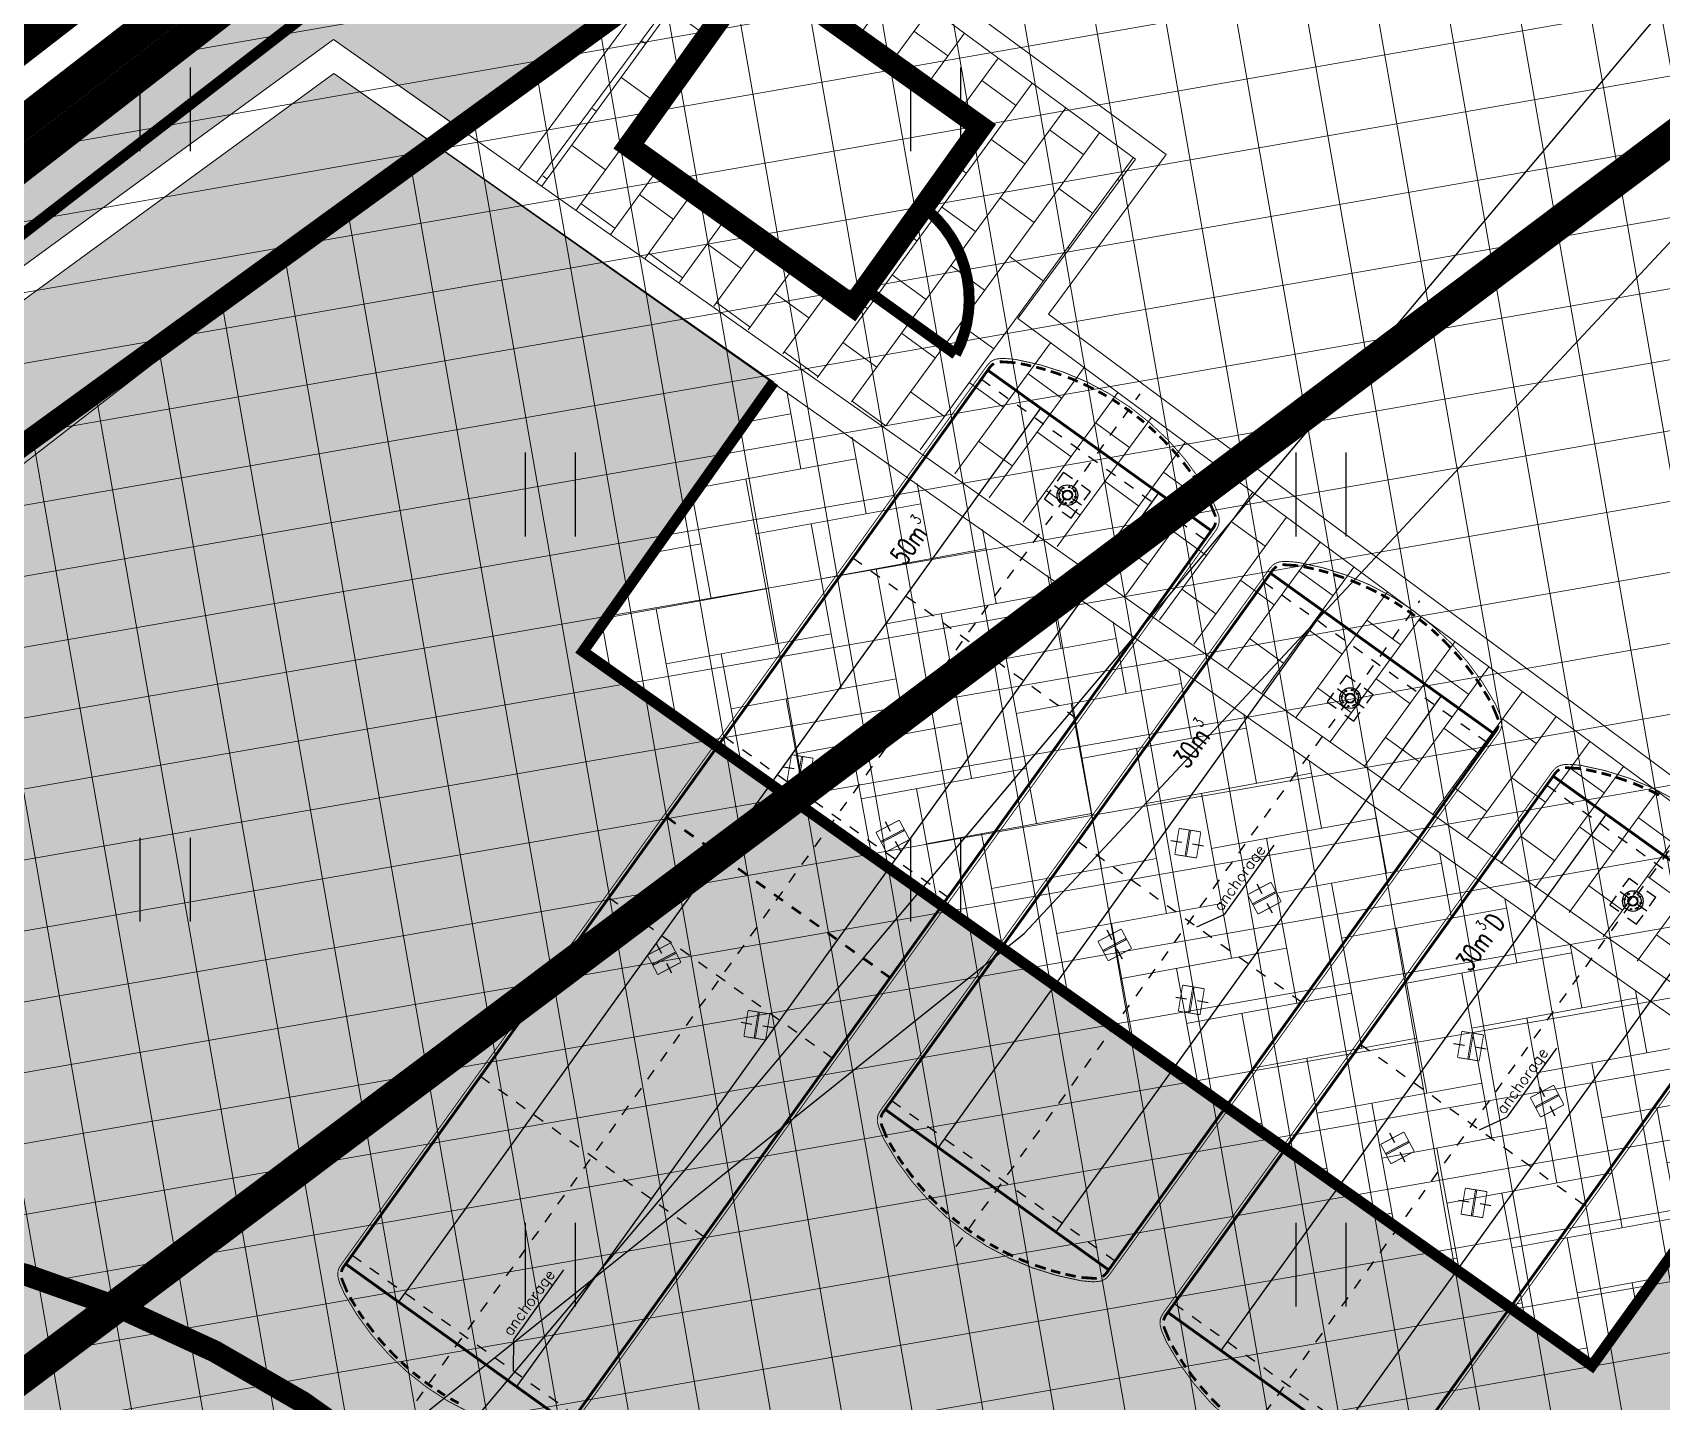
# Model space of a CAD drawing. Header units: metres. Extents: x 751 to 535790, y 161 to 6579518.
# Drawn here: x 535309.8 to 535324.59, y 6578784.26 to 6578796.7 of the extents above; entities that cross this region are included whole.
import ezdxf

# ---------------------------------------------------------------- set-up
doc = ezdxf.new("R2010")
doc.units = ezdxf.units.M
for name, pattern in [('13132-geo$0$KATASTRIPIIR', [0.02, 0.01, 0.01]), ('CENTER', [50.8, 31.75, -6.35, 6.35, -6.35]), ('CENTERX2', [4, 2.5, -0.5, 0.5, -0.5]), ('Neste_variant_1$0$ap$0$CENTER', [2, 1.25, -0.25, 0.25, -0.25]), ('Neste_variant_1$0$ap$0$DASHDOT', [1, 0.5, -0.25, 0, -0.25]), ('Neste_variant_1$0$ap$0$DASHED', [0.75, 0.5, -0.25]), ('Neste_variant_1$0$ap$0$DIVIDEX2', [2.5, 1, -0.5, 0, -0.5, 0, -0.5]), ('Neste_variant_1$0$LIIKLUSM', [0.02, 0.01, 0.01])]:
    doc.linetypes.add(name, pattern=pattern)
doc.layers.get('0').update_dxf_attribs({"lineweight": 9})
for name, color, linetype, lineweight in [('-GEODEESIA', 7, 'Continuous', 9), ('-NESTE', 7, 'Continuous', 9), ('DP_EH-plan_maapealne_hoonestusala_hatch', 169, 'Continuous', 18), ('DP_EH-plan_maapealne_hoonestusala_joon', 7, 'CENTER', 9), ('DP_KR-olemasolev', 36, 'Continuous', 9), ('DP_KR-olemasolev-ABIJOON', 36, 'Continuous', 9), ('DP_KR-planeeritav', 1, 'Continuous', 9), ('DP_KV-raudtee', 44, 'CENTERX2', 9), ('DP_SERV-tehnovõrgud', 6, 'Continuous', 13), ('DP_T-piirdeaed', 5, 'Continuous', 20), ('Neste_variant_1$0$ap$0$Vaks', 7, 'Continuous', 30), ('Neste_variant_1$0$TL_hooldehoone', 7, 'Continuous', 9), ('Neste_variant_1$0$TL_katend_asfalt_ST_t1', 254, 'Continuous', 9), ('Neste_variant_1$0$TL_katend_betoonkivisillutis', 251, 'Continuous', 9), ('Neste_variant_1$0$TL_katend_graniitkivi', 12, 'Continuous', 9), ('Neste_variant_1$0$TL_tee_servajooned', 250, 'Continuous', 9), ('Neste_variant_1$0$TL_äärekivi_kõnnitee_h0', 5, 'Neste_variant_1$0$äärekivi_KP', 13), ('Neste_variant_1$0$TL_äärekivi_sõidutee_h12', 250, 'Neste_variant_1$0$äärekivi_KP', 13)]:
    doc.layers.add(name, color=color, linetype=linetype, lineweight=lineweight)
for name, color, linetype in [('13132-geo$0$HALJASTUS', 7, 'Continuous'), ('13132-geo$0$KPKAABEL', 7, 'Continuous'), ('13132-geo$0$PIIR', 7, 'Continuous'), ('13132-geo$0$SITRASS', 7, 'Continuous'), ('Neste_variant_1$0$k-PAAK', 7, 'Continuous')]:
    doc.layers.add(name, color=color, linetype=linetype)
for name, color, linetype, lineweight, true_color in [('DP_KV-110kV_õhuliin', 7, 'CENTER', 9, 0x852100), ('DP_MA-muru', 7, 'Continuous', 9, 0xe4ff99), ('DP_PL-ala_piir', 7, 'CENTER', 9, 0x4d9984)]:
    doc.layers.add(name, color=color, linetype=linetype, lineweight=lineweight, true_color=true_color)
doc.styles.add('Neste_variant_1$0$ap$0$DIMTEXT2', font='simplex.shx', dxfattribs={"width": 0.7, "height": 175})
doc.styles.add('Neste_variant_1$0$ap$0$style3', font='isocp.shx', dxfattribs={"height": 1})
doc.linetypes.add('13132-geo$0$EP_KBL', pattern='A,8,-2,[138,mkm.shx,S=1,R=0,X=0,Y=0],1,[138,mkm.shx,S=1,R=0,X=0,Y=0],4,[138,mkm.shx,S=1,R=180,X=0,Y=0],1,[138,mkm.shx,S=1,R=180,X=0,Y=0],-2', length=18)
doc.linetypes.add('13132-geo$0$SI_KBL', pattern='A,8,-2,4,[132,mkm.shx,S=0.5,R=0,X=0,Y=0],4,-2', length=20)
doc.linetypes.add('FENCELINE2', pattern='A,0.25,-0.1,[132,ltypeshp.shx,S=0.1,R=0,X=-0.1,Y=0],-0.1,1', length=1.45)
doc.linetypes.add('Neste_variant_1$0$äärekivi_KP', pattern='A,0.8,[130,ltypeshp.shx,S=0.125,R=0,X=0,Y=-0.125],0', length=0.8)

# ---------------------------------------------------------------- blocks, each defined once
blk = doc.blocks.new('13132-geo$0$HEIN')
at = {"color": 0, "linetype": 'Continuous'}
for p, q in [((-0.455, 0.761), (-0.455, -0.761)), ((0.455, 0.761), (0.455, -0.761))]:
    blk.add_line(p, q, dxfattribs=at)
blk = doc.blocks.new('13132-geo')
at = {"layer": '13132-geo$0$KPKAABEL', "linetype": '13132-geo$0$EP_KBL', "ltscale": 0.5, "flags": 128}
blk.add_lwpolyline([(535306.853, 6578775.833), (535346.18, 6578822.52), (535366.75, 6578847.03), (535372.98, 6578854.86), (535391.183, 6578877.925)], dxfattribs=at)
at = {"layer": '13132-geo$0$PIIR', "linetype": '13132-geo$0$KATASTRIPIIR', "lineweight": 0, "ltscale": 0.5, "flags": 128}
blk.add_lwpolyline([(532578.52, 6577255.16), (532598.82, 6577218.16), (533150.96, 6577538.17), (533539.46, 6577764.43), (533548.1, 6577769.46), (533555.02, 6577773.48), (533732.64, 6577876.68), (533814.89, 6577924.47), (533901.36, 6577974.71), (533987.84, 6578024.95), (534071.05, 6578073.3), (534072.04, 6578071.64), (534161.67, 6578123.42), (534245.29, 6578171.73), (534320.1, 6578214.95), (534326.95, 6578219.28), (534536.11, 6578340.71), (534541.46, 6578331.5), (534643.93, 6578390.96), (534799.24, 6578480.5), (534813.04, 6578456.16), (534900.82, 6578505.94), (534945.38, 6578531.21), (534938.38, 6578544.41), (534981.47, 6578570.2), (535035.47, 6578600.49), (535064.34, 6578616.68), (535051.6, 6578638.9), (535116.82, 6578675.75), (535203.59, 6578724.99), (535237.09, 6578745.4), (535262.28, 6578761.78), (535283.29, 6578776.02), (535306.57, 6578793.07), (535332.94, 6578813.49), (535351.11, 6578828.43), (535360.61, 6578814.9), (535433.13, 6578912.93), (535467.57, 6578969.34), (535479, 6578983.11), (535513.98, 6579029.28), (535561.29, 6579092.49), (535630.21, 6579219.02), (535646.75, 6579264.23), (535656.62, 6579295.65), (535665.43, 6579327.15), (535677.58, 6579380.08), (535683, 6579412.43), (535693.2, 6579488.29), (535694.29, 6579496.41), (535651.63, 6579503.54), (535649.85, 6579493.9), (535649.27, 6579490.81), (535648.1, 6579477.82), (535641.8, 6579442.63), (535640.7, 6579431.48), (535638.52, 6579422.03), (535636.76, 6579414.4), (535632.03, 6579397.27), (535617.71, 6579332.52), (535608.21, 6579299.92), (535600.93, 6579275.88), (535598.75, 6579273.66), (535591.43, 6579262.16), (535585.25, 6579238.95), (535579.76, 6579218.36), (535567.03, 6579221.08), (535554.91, 6579180.93), (535561.04, 6579179.24), (535539.9, 6579139.71), (535522.83, 6579112.38), (535517.33, 6579115.59), (535509.41, 6579101.97), (535501.84, 6579088.75), (535486.83, 6579062.81), (535471.08, 6579035.5), (535454.44, 6579010.96), (535446.09, 6579012.38), (535435.31, 6578993.75), (535416.12, 6578985.34), (535404.56, 6578937.92), (535379.09, 6578914.82), (535348.48, 6578883.94), (535342.36, 6578877.8), (535316.31, 6578855.51), (535236.86, 6578794.12), (535233.29, 6578791.43), (535207.5, 6578777.14), (535178.14, 6578760.87), (535156.25, 6578748.73), (535125.02, 6578731.4), (535102.13, 6578716.6), (535075.38, 6578701.36), (535028.34, 6578676.42), (535009.57, 6578709.56), (535008.99, 6578709.23), (534938.5, 6578670.35), (534890.85, 6578643.32), (534875.77, 6578634.78), (534880, 6578627.36), (534684.5, 6578515.96), (534693.24, 6578500.93), (534632.5, 6578466.07), (534631.63, 6578459.56), (534515.83, 6578383.58), (534472.35, 6578358.66), (533785.18, 6577967.75), (533782.43, 6577966.18), (533556.42, 6577820.95), (533536.52, 6577809.47), (533532.19, 6577806.97), (533173.58, 6577599.97), (533168.38, 6577596.97), (532991.84, 6577495.07), (532599.52, 6577267.35)], close=True, dxfattribs=at)
blk.add_lwpolyline([(535203.59, 6578724.99), (535242.98, 6578647.68), (535360.61, 6578814.9), (535351.11, 6578828.43), (535332.94, 6578813.49), (535306.57, 6578793.07), (535283.29, 6578776.02), (535262.28, 6578761.78), (535237.09, 6578745.4), (535203.59, 6578724.99)], dxfattribs=at)
at = {"layer": '13132-geo$0$SITRASS', "linetype": '13132-geo$0$SI_KBL', "ltscale": 0.5, "flags": 128}
blk.add_lwpolyline([(535084.648, 6578669.742), (535103.145, 6578679.822), (535197.162, 6578732.107), (535244.821, 6578760.095), (535298.156, 6578796.482), (535308.443, 6578780.21), (535318.805, 6578788.509), (535327.907, 6578798.259), (535349.292, 6578823.259), (535364.821, 6578843.768), (535376.281, 6578857.63), (535391.897, 6578877.197)], dxfattribs=at)
at = {"layer": '13132-geo$0$HALJASTUS', "ltscale": 0.5, "xscale": 0.5, "yscale": 0.5, "zscale": 0.5}
for p in [(535311, 6578796), (535318, 6578796), (535314.5, 6578792.5), (535321.5, 6578792.5), (535311, 6578789), (535318, 6578789), (535314.5, 6578785.5), (535321.5, 6578785.5)]:
    blk.add_blockref('13132-geo$0$HEIN', p, dxfattribs=at)
blk = doc.blocks.new('Neste_variant_1$0$ap$0$A$C06591F1C')
at = {"color": 5, "linetype": 'Neste_variant_1$0$ap$0$DIVIDEX2', "ltscale": 0.002}
for p, q in [((-9.4, 7.574), (-9.4, 5.074)), ((-7.4, 7.574), (-7.4, 5.074)), ((-5.4, 7.574), (-5.4, 5.074)), ((-3.6, 7.574), (-3.6, 5.074)), ((-1.6, 7.574), (-1.6, 5.074)), ((0.4, 7.574), (0.4, 5.074)), ((-5.4, 4.412), (-5.4, 1.912)), ((-2.5, 4.412), (-2.5, 1.912)), ((0.4, 4.412), (0.4, 1.912)), ((-5.4, 1.25), (-5.4, -1.25)), ((-2.5, 1.25), (-2.5, -1.25)), ((0.4, 1.25), (0.4, -1.25))]:
    blk.add_line(p, q, dxfattribs=at)
at = {"color": 255, "linetype": 'Neste_variant_1$0$ap$0$DASHED', "ltscale": 0.002}
for p, q in [((-4.505, 7.574), (-4.505, 5.074)), ((-4.495, 7.574), (-4.495, 5.074))]:
    blk.add_line(p, q, dxfattribs=at)
at = {"ltscale": 0.002}
for p, q in [((0.5, 6.983), (-9.5, 6.983)), ((0.5, 5.665), (-9.5, 5.665)), ((0.5, 3.821), (-5.5, 3.821)), ((0.5, 2.503), (-5.5, 2.503)), ((0.5, 0.659), (-5.5, 0.659)), ((0.5, -0.659), (-5.5, -0.659))]:
    blk.add_line(p, q, dxfattribs=at)
at = {"color": 255, "linetype": 'Neste_variant_1$0$ap$0$CENTER', "ltscale": 0.002}
for p, q in [((-5.489, 6.981), (-5.628, 6.703)), ((-3.511, 6.981), (-3.372, 6.703)), ((-5.489, 5.667), (-5.628, 5.945)), ((-3.511, 5.667), (-3.372, 5.945))]:
    blk.add_line(p, q, dxfattribs=at)
at = {"linetype": 'Neste_variant_1$0$ap$0$DASHED', "ltscale": 0.002}
for p, q in [((-0.15, 6.474), (-0.15, 6.174)), ((0.15, 6.474), (-0.15, 6.474)), ((0.15, 6.474), (0.15, 6.174)), ((-0.15, 6.174), (0.15, 6.174)), ((-0.15, 3.312), (-0.15, 3.012)), ((0.15, 3.312), (-0.15, 3.312)), ((0.15, 3.312), (0.15, 3.012)), ((-0.15, 3.012), (0.15, 3.012)), ((-0.15, 0.15), (-0.15, -0.15)), ((0.15, 0.15), (-0.15, 0.15)), ((0.15, 0.15), (0.15, -0.15)), ((-0.15, -0.15), (0.15, -0.15))]:
    blk.add_line(p, q, dxfattribs=at)
at = {"linetype": 'Neste_variant_1$0$ap$0$DASHDOT', "ltscale": 0.002}
for p, q in [((0, 6.167), (0, 6.481)), ((-10.134, 6.324), (1.134, 6.324)), ((0, 3.005), (0, 3.319)), ((-6.134, 3.162), (1.088, 3.162)), ((0, -0.157), (0, 0.157)), ((-6.134, 0), (1.088, 0))]:
    blk.add_line(p, q, dxfattribs=at)
at = {"linetype": 'Continuous', "ltscale": 0.002}
for p, q in [((-9.97, 6.324), (-9.97, 6.324)), ((-9.97, 6.324), (-9.97, 6.324)), ((-5.97, 3.162), (-5.97, 3.162)), ((-5.97, 3.162), (-5.97, 3.162))]:
    blk.add_line(p, q, dxfattribs=at)
at = {"color": 5, "linetype": 'Continuous', "ltscale": 0.002}
for p, q in [((-9.4, 5.767), (-9.163, 5.935)), ((-2.5, 3.08), (-2.263, 2.944)), ((-2.5, -0.082), (-2.263, -0.218))]:
    blk.add_line(p, q, dxfattribs=at)
at = {"color": 5, "ltscale": 0.002}
for p, q in [((-8.39, 5.935), (-9.163, 5.935)), ((-1.49, 2.944), (-2.263, 2.944)), ((-1.49, -0.218), (-2.263, -0.218))]:
    blk.add_line(p, q, dxfattribs=at)
at = {"linetype": 'Neste_variant_1$0$ap$0$CENTER', "ltscale": 0.002}
for p, q in [((-3, 3.73), (-3.139, 3.451)), ((-2, 3.73), (-1.862, 3.451)), ((-3, 2.594), (-3.139, 2.872)), ((-2, 2.594), (-1.862, 2.872)), ((-3, 0.568), (-3.139, 0.289)), ((-2, 0.568), (-1.862, 0.289)), ((-3, -0.568), (-3.139, -0.289)), ((-2, -0.568), (-1.862, -0.289))]:
    blk.add_line(p, q, dxfattribs=at)
at = {"linetype": 'Continuous', "ltscale": 0.002}
for points, const_width in [([(-9.726, 7.428), (-9.675, 7.514), (-9.655, 7.541), (-9.639, 7.558), (-9.627, 7.571), (-9.595, 7.592), (-9.572, 7.599), (-9.546, 7.603), (-9.515, 7.604)], 0.008), ([(0.726, 7.428), (0.675, 7.514), (0.655, 7.541), (0.639, 7.558), (0.627, 7.571), (0.595, 7.592), (0.572, 7.599), (0.533, 7.604), (0.5, 7.604)], 0.008), ([(0.7, 7.413), (0.702, 7.409)], 0.025), ([(0.7, 7.413), (0.702, 7.409)], 0.025), ([(-5.726, 4.266), (-5.675, 4.352), (-5.655, 4.379), (-5.639, 4.397), (-5.627, 4.409), (-5.595, 4.43), (-5.572, 4.437), (-5.546, 4.441), (-5.515, 4.442)], 0.008), ([(0.726, 4.266), (0.675, 4.352), (0.655, 4.379), (0.639, 4.397), (0.627, 4.409), (0.595, 4.43), (0.572, 4.437), (0.533, 4.443), (0.5, 4.443)], 0.008), ([(0.7, 4.251), (0.702, 4.247)], 0.025), ([(0.7, 4.251), (0.702, 4.247)], 0.025), ([(-5.726, 2.057), (-5.675, 1.971), (-5.655, 1.944), (-5.639, 1.927), (-5.627, 1.914), (-5.595, 1.893), (-5.572, 1.886), (-5.546, 1.882), (-5.515, 1.881)], 0.008), ([(-5.726, 1.104), (-5.675, 1.19), (-5.655, 1.217), (-5.639, 1.235), (-5.627, 1.247), (-5.595, 1.268), (-5.572, 1.275), (-5.546, 1.279), (-5.515, 1.281)], 0.008), ([(0.726, 1.104), (0.675, 1.19), (0.655, 1.217), (0.639, 1.235), (0.627, 1.247), (0.595, 1.268), (0.572, 1.275), (0.533, 1.281), (0.5, 1.281)], 0.008), ([(0.7, 1.089), (0.702, 1.085)], 0.025), ([(0.7, 1.089), (0.702, 1.085)], 0.025)]:
    blk.add_lwpolyline(points, dxfattribs=dict(at, const_width=const_width))
for points, const_width in [([(-9.5, 7.574), (-9.531, 7.574, 0.105759), (-9.582, 7.563, 0.105759)], 0.025), ([(0.5, 7.574), (0.531, 7.574, -0.105759), (0.582, 7.563, -0.105759)], 0.025), ([(-9.726, 5.219, -0.230616), (-9.726, 7.428, -0.112618)], 0.008), ([(-9.625, 7.53, 0.039814), (-9.637, 7.514), (-9.7, 7.413)], 0.025), ([(0.625, 7.53, -0.039814), (0.637, 7.514), (0.7, 7.413)], 0.025), ([(0.726, 7.428, -0.230651), (0.726, 5.219, -0.112618)], 0.008), ([(-9.761, 7.277, -0.009605), (-9.723, 7.365)], 0.025), ([(0.761, 7.277, 0.009605), (0.723, 7.365)], 0.025), ([(-9.855, 7.006, -0.010297), (-9.825, 7.104)], 0.025), ([(-9.81, 7.15, -0.008911), (-9.779, 7.233)], 0.025), ([(0.81, 7.15, 0.008911), (0.779, 7.233)], 0.025), ([(0.855, 7.006, 0.010297), (0.825, 7.104)], 0.025), ([(-9.894, 6.85, -0.009759), (-9.872, 6.945)], 0.025), ([(0.894, 6.85, 0.009759), (0.872, 6.945)], 0.025), ([(-9.923, 6.692, -0.010386), (-9.905, 6.795)], 0.025), ([(0.923, 6.692, 0.010386), (0.905, 6.795)], 0.025), ([(-9.948, 6.421, -0.008316), (-9.944, 6.504, -0.008316)], 0.025), ([(-9.939, 6.561, -0.008477), (-9.929, 6.645)], 0.025), ([(0.939, 6.561, 0.008477), (0.929, 6.645)], 0.025), ([(0.948, 6.421, 0.008316), (0.944, 6.504, 0.008316)], 0.025), ([(-9.95, 6.324), (-9.95, 6.324, -0.004184), (-9.95, 6.366, -0.004184)], 0.025), ([(0.95, 6.324), (0.95, 6.324, 0.004184), (0.95, 6.366, 0.004184)], 0.025), ([(-9.95, 6.324), (-9.95, 6.324, 0.004184), (-9.95, 6.282, 0.004184)], 0.025), ([(-9.948, 6.227, 0.008316), (-9.944, 6.144, 0.008316)], 0.025), ([(0.948, 6.227, -0.008316), (0.944, 6.144, -0.008316)], 0.025), ([(0.95, 6.324), (0.95, 6.324, -0.004184), (0.95, 6.282, -0.004184)], 0.025), ([(-9.939, 6.087, 0.008477), (-9.929, 6.003)], 0.025), ([(0.939, 6.087, -0.008477), (0.929, 6.003)], 0.025), ([(0.923, 5.956, -0.010386), (0.905, 5.853)], 0.025), ([(0.894, 5.798, -0.009759), (0.872, 5.703)], 0.025), ([(0.855, 5.642, -0.010297), (0.825, 5.544)], 0.025), ([(0.81, 5.498, -0.008911), (0.779, 5.415)], 0.025), ([(0.761, 5.371, -0.009605), (0.723, 5.283)], 0.025), ([(0.5, 5.042), (0.531, 5.042, 0.257585), (0.663, 5.117), (0.726, 5.219)], 0.008), ([(0.625, 5.117, 0.039814), (0.637, 5.133), (0.7, 5.235)], 0.025), ([(0.5, 5.074), (0.531, 5.074, 0.105759), (0.582, 5.085, 0.105759)], 0.025), ([(-5.625, 4.368, 0.039814), (-5.637, 4.352), (-5.7, 4.251)], 0.025), ([(-5.5, 4.412), (-5.531, 4.412, 0.105759), (-5.582, 4.401, 0.105759)], 0.025), ([(0.5, 4.412), (0.531, 4.412, -0.105759), (0.582, 4.401, -0.105759)], 0.025), ([(0.625, 4.368, -0.039814), (0.637, 4.352), (0.7, 4.251)], 0.025), ([(-5.981, 3.162, -0.114204), (-5.726, 4.266, -0.112618)], 0.008), ([(-5.761, 4.115, -0.009605), (-5.723, 4.203)], 0.025), ([(0.761, 4.115, 0.009605), (0.723, 4.203)], 0.025), ([(0.981, 3.162, 0.114204), (0.726, 4.266, 0.112618)], 0.008), ([(-5.81, 3.988, -0.008911), (-5.779, 4.071)], 0.025), ([(0.81, 3.988, 0.008911), (0.779, 4.071)], 0.025), ([(-5.855, 3.844, -0.010297), (-5.825, 3.942)], 0.025), ([(0.855, 3.844, 0.010297), (0.825, 3.942)], 0.025), ([(-5.894, 3.688, -0.009759), (-5.872, 3.783)], 0.025), ([(0.894, 3.688, 0.009759), (0.872, 3.783)], 0.025), ([(-5.923, 3.53, -0.010386), (-5.905, 3.633)], 0.025), ([(0.923, 3.53, 0.010386), (0.905, 3.633)], 0.025), ([(-5.939, 3.399, -0.008477), (-5.929, 3.483)], 0.025), ([(0.939, 3.399, 0.008477), (0.929, 3.483)], 0.025), ([(-5.948, 3.259, -0.008316), (-5.944, 3.342, -0.008316)], 0.025), ([(0.948, 3.259, 0.008316), (0.944, 3.342, 0.008316)], 0.025), ([(-5.981, 3.162, 0.114204), (-5.726, 2.057, 0.112618)], 0.008), ([(-5.95, 3.162), (-5.95, 3.162, -0.004184), (-5.95, 3.204, -0.004184)], 0.025), ([(-5.95, 3.162), (-5.95, 3.162, 0.004184), (-5.95, 3.12, 0.004184)], 0.025), ([(0.981, 3.162, -0.114248), (0.726, 2.057, -0.112618)], 0.008), ([(0.95, 3.162), (0.95, 3.162, 0.004184), (0.95, 3.204, 0.004184)], 0.025), ([(0.95, 3.162), (0.95, 3.162, -0.004184), (0.95, 3.12, -0.004184)], 0.025), ([(-5.948, 3.065, 0.008316), (-5.944, 2.982, 0.008316)], 0.025), ([(0.948, 3.065, -0.008316), (0.944, 2.982, -0.008316)], 0.025), ([(-5.939, 2.925, 0.008477), (-5.929, 2.841)], 0.025), ([(0.939, 2.925, -0.008477), (0.929, 2.841)], 0.025), ([(-5.923, 2.794, 0.010386), (-5.905, 2.691)], 0.025), ([(0.923, 2.794, -0.010386), (0.905, 2.691)], 0.025), ([(-5.894, 2.636, 0.009759), (-5.872, 2.541)], 0.025), ([(0.894, 2.636, -0.009759), (0.872, 2.541)], 0.025), ([(-5.855, 2.48, 0.010297), (-5.825, 2.382)], 0.025), ([(0.855, 2.48, -0.010297), (0.825, 2.382)], 0.025), ([(-5.81, 2.336, 0.008911), (-5.779, 2.253)], 0.025), ([(-5.761, 2.209, 0.009605), (-5.723, 2.121)], 0.025), ([(0.761, 2.209, -0.009605), (0.723, 2.121)], 0.025), ([(0.81, 2.336, -0.008911), (0.779, 2.253)], 0.025), ([(-5.625, 1.955, -0.039814), (-5.637, 1.971), (-5.7, 2.073)], 0.025), ([(0.625, 1.955, 0.039814), (0.637, 1.971), (0.7, 2.073)], 0.025), ([(-5.5, 1.912), (-5.531, 1.912, -0.105759), (-5.582, 1.923, -0.105759)], 0.025), ([(0.5, 1.912), (0.531, 1.912, 0.105759), (0.582, 1.923, 0.105759)], 0.025), ([(0.5, 1.881), (0.531, 1.881, 0.257585), (0.663, 1.955), (0.726, 2.057)], 0.008), ([(-5.625, 1.207, 0.039814), (-5.637, 1.19), (-5.7, 1.089)], 0.025), ([(-5.5, 1.25), (-5.531, 1.25, 0.105759), (-5.582, 1.239, 0.105759)], 0.025), ([(0.5, 1.25), (0.531, 1.25, -0.105759), (0.582, 1.239, -0.105759)], 0.025), ([(0.625, 1.207, -0.039814), (0.637, 1.19), (0.7, 1.089)], 0.025), ([(-5.981, 0, -0.114204), (-5.726, 1.104, -0.112618)], 0.008), ([(-5.761, 0.953, -0.009605), (-5.723, 1.041)], 0.025), ([(0.761, 0.953, 0.009605), (0.723, 1.041)], 0.025), ([(0.981, 0, 0.114204), (0.726, 1.104, 0.112618)], 0.008), ([(-5.81, 0.826, -0.008911), (-5.779, 0.909)], 0.025), ([(0.81, 0.826, 0.008911), (0.779, 0.909)], 0.025), ([(-5.855, 0.682, -0.010297), (-5.825, 0.78)], 0.025), ([(0.855, 0.682, 0.010297), (0.825, 0.78)], 0.025), ([(-5.894, 0.526, -0.009759), (-5.872, 0.621)], 0.025), ([(0.894, 0.526, 0.009759), (0.872, 0.621)], 0.025), ([(-5.923, 0.368, -0.010386), (-5.905, 0.471)], 0.025), ([(0.923, 0.368, 0.010386), (0.905, 0.471)], 0.025)]:
    blk.add_lwpolyline(points, format="xyb", dxfattribs=dict(at, const_width=const_width))
at = {"ltscale": 0.002, "const_width": 0.008}
for points in [[(-9.515, 7.604), (0.5, 7.604)], [(0.5, 5.042), (-9.515, 5.043)], [(-5.515, 4.442), (0.533, 4.442)], [(0.534, 1.881), (-5.515, 1.881)], [(-5.515, 1.281), (0.533, 1.281)], [(0.534, -1.281), (-5.515, -1.281)]]:
    blk.add_lwpolyline(points, dxfattribs=at)
at = {"linetype": 'Neste_variant_1$0$ap$0$DASHED', "ltscale": 0.002, "const_width": 0.025}
for points in [[(-9.5, 7.574), (0.5, 7.574)], [(-9.5, 7.574), (-9.5, 5.074)], [(0.5, 5.073), (0.5, 7.573)], [(-9.5, 5.074), (0.5, 5.074)], [(-5.5, 4.412), (0.5, 4.412)], [(-5.5, 4.412), (-5.5, 1.912)], [(0.5, 1.912), (0.5, 4.412)], [(-5.5, 1.912), (0.5, 1.912)], [(-5.5, 1.25), (0.5, 1.25)], [(-5.5, 1.25), (-5.5, -1.25)], [(0.5, -1.25), (0.5, 1.25)], [(-5.5, -1.25), (0.5, -1.25)]]:
    blk.add_lwpolyline(points, dxfattribs=at)
at = {"color": 255, "linetype": 'Continuous', "ltscale": 0.002, "const_width": 0.008}
for points in [[(-5.617, 6.982), (-5.411, 6.88, -0.414214), (-5.409, 6.873), (-5.494, 6.703), (-5.494, 6.703, -0.414214), (-5.5, 6.701), (-5.5, 6.701), (-5.706, 6.803, -0.414214), (-5.708, 6.81), (-5.624, 6.98), (-5.624, 6.98, -0.414214), (-5.617, 6.982)], [(-3.383, 6.982), (-3.589, 6.88, 0.414214), (-3.591, 6.873), (-3.506, 6.703), (-3.506, 6.703, 0.414214), (-3.5, 6.701), (-3.5, 6.701), (-3.294, 6.803, 0.414214), (-3.292, 6.81), (-3.376, 6.98), (-3.376, 6.98, 0.414214), (-3.383, 6.982)], [(-5.617, 5.665), (-5.411, 5.768, 0.414214), (-5.409, 5.775), (-5.494, 5.945), (-5.494, 5.945, 0.414214), (-5.5, 5.947), (-5.5, 5.947), (-5.706, 5.844, 0.414214), (-5.708, 5.838), (-5.624, 5.668), (-5.624, 5.668, 0.414214), (-5.617, 5.665)], [(-3.383, 5.665), (-3.589, 5.768, -0.414214), (-3.591, 5.775), (-3.506, 5.945), (-3.506, 5.945, -0.414214), (-3.5, 5.947), (-3.5, 5.947), (-3.294, 5.844, -0.414214), (-3.292, 5.838), (-3.376, 5.668), (-3.376, 5.668, -0.414214), (-3.383, 5.665)]]:
    blk.add_lwpolyline(points, format="xyb", close=True, dxfattribs=at)
for points in [[(-5.556, 6.847), (-5.458, 6.798), (-5.46, 6.793), (-5.463, 6.787), (-5.561, 6.836), (-5.66, 6.885), (-5.657, 6.891), (-5.654, 6.896)], [(-3.444, 6.847), (-3.542, 6.798), (-3.54, 6.793), (-3.537, 6.787), (-3.439, 6.836), (-3.34, 6.885), (-3.343, 6.891), (-3.346, 6.896)], [(-5.556, 5.801), (-5.458, 5.85), (-5.46, 5.855), (-5.463, 5.861), (-5.561, 5.812), (-5.66, 5.762), (-5.657, 5.757), (-5.654, 5.752)], [(-3.444, 5.801), (-3.542, 5.85), (-3.54, 5.855), (-3.537, 5.861), (-3.439, 5.812), (-3.34, 5.762), (-3.343, 5.757), (-3.346, 5.752)]]:
    blk.add_lwpolyline(points, close=True, dxfattribs=at)
at = {"linetype": 'Continuous', "ltscale": 0.002, "const_width": 0.008}
for points in [[(-3.128, 3.731), (-2.922, 3.629, -0.414214), (-2.92, 3.622), (-3.004, 3.452), (-3.004, 3.452, -0.414214), (-3.011, 3.45), (-3.011, 3.45), (-3.217, 3.552, -0.414214), (-3.219, 3.559), (-3.134, 3.729), (-3.134, 3.729, -0.414214), (-3.128, 3.731)], [(-1.873, 3.731), (-2.079, 3.629, 0.414214), (-2.081, 3.622), (-1.996, 3.452), (-1.996, 3.452, 0.414214), (-1.989, 3.45), (-1.989, 3.45), (-1.783, 3.552, 0.414214), (-1.781, 3.559), (-1.866, 3.729), (-1.866, 3.729, 0.414214), (-1.873, 3.731)], [(-3.128, 2.593), (-2.922, 2.695, 0.414214), (-2.92, 2.702), (-3.004, 2.872), (-3.004, 2.872, 0.414214), (-3.011, 2.874), (-3.011, 2.874), (-3.217, 2.772, 0.414214), (-3.219, 2.765), (-3.134, 2.595), (-3.134, 2.595, 0.414214), (-3.128, 2.593)], [(-1.873, 2.593), (-2.079, 2.695, -0.414214), (-2.081, 2.702), (-1.996, 2.872), (-1.996, 2.872, -0.414214), (-1.989, 2.874), (-1.989, 2.874), (-1.783, 2.772, -0.414214), (-1.781, 2.765), (-1.866, 2.595), (-1.866, 2.595, -0.414214), (-1.873, 2.593)], [(-3.128, 0.569), (-2.922, 0.467, -0.414214), (-2.92, 0.46), (-3.004, 0.29), (-3.004, 0.29, -0.414214), (-3.011, 0.288), (-3.011, 0.288), (-3.217, 0.39, -0.414214), (-3.219, 0.397), (-3.134, 0.567), (-3.134, 0.567, -0.414214), (-3.128, 0.569)], [(-1.873, 0.569), (-2.079, 0.467, 0.414214), (-2.081, 0.46), (-1.996, 0.29), (-1.996, 0.29, 0.414214), (-1.989, 0.288), (-1.989, 0.288), (-1.783, 0.39, 0.414214), (-1.781, 0.397), (-1.866, 0.567), (-1.866, 0.567, 0.414214), (-1.873, 0.569)], [(-3.128, -0.569), (-2.922, -0.467, 0.414214), (-2.92, -0.46), (-3.004, -0.29), (-3.004, -0.29, 0.414214), (-3.011, -0.288), (-3.011, -0.288), (-3.217, -0.39, 0.414214), (-3.219, -0.397), (-3.134, -0.567), (-3.134, -0.567, 0.414214), (-3.128, -0.569)], [(-1.873, -0.569), (-2.079, -0.467, -0.414214), (-2.081, -0.46), (-1.996, -0.29), (-1.996, -0.29, -0.414214), (-1.989, -0.288), (-1.989, -0.288), (-1.783, -0.39, -0.414214), (-1.781, -0.397), (-1.866, -0.567), (-1.866, -0.567, -0.414214), (-1.873, -0.569)]]:
    blk.add_lwpolyline(points, format="xyb", close=True, dxfattribs=at)
for points in [[(-3.067, 3.596), (-2.968, 3.547), (-2.971, 3.541), (-2.974, 3.536), (-3.072, 3.585), (-3.171, 3.634), (-3.168, 3.64), (-3.165, 3.645)], [(-1.934, 3.596), (-2.032, 3.547), (-2.029, 3.541), (-2.027, 3.536), (-1.928, 3.585), (-1.83, 3.634), (-1.833, 3.64), (-1.835, 3.645)], [(-3.067, 2.728), (-2.968, 2.777), (-2.971, 2.782), (-2.974, 2.788), (-3.072, 2.739), (-3.171, 2.69), (-3.168, 2.684), (-3.165, 2.679)], [(-1.934, 2.728), (-2.032, 2.777), (-2.029, 2.782), (-2.027, 2.788), (-1.928, 2.739), (-1.83, 2.69), (-1.833, 2.684), (-1.835, 2.679)], [(-3.067, 0.434), (-2.968, 0.385), (-2.971, 0.379), (-2.974, 0.374), (-3.072, 0.423), (-3.171, 0.472), (-3.168, 0.478), (-3.165, 0.483)], [(-1.934, 0.434), (-2.032, 0.385), (-2.029, 0.379), (-2.027, 0.374), (-1.928, 0.423), (-1.83, 0.472), (-1.833, 0.478), (-1.835, 0.483)], [(-3.067, -0.434), (-2.968, -0.385), (-2.971, -0.379), (-2.974, -0.374), (-3.072, -0.423), (-3.171, -0.472), (-3.168, -0.478), (-3.165, -0.483)], [(-1.934, -0.434), (-2.032, -0.385), (-2.029, -0.379), (-2.027, -0.374), (-1.928, -0.423), (-1.83, -0.472), (-1.833, -0.478), (-1.835, -0.483)]]:
    blk.add_lwpolyline(points, close=True, dxfattribs=at)
at = {"linetype": 'Neste_variant_1$0$ap$0$CENTER', "ltscale": 0.002}
for centre in [(0, 6.324), (0, 3.162), (0, 0)]:
    blk.add_circle(centre, 0.075, dxfattribs=at)
at = {"layer": 'Neste_variant_1$0$ap$0$Vaks', "ltscale": 0.002}
for centre, radius in [((0, 6.324), 0.094), ((0, 6.324), 0.0453), ((0, 6.324), 0.04), ((-0.029, 6.393), 0.007), ((0.029, 6.393), 0.007), ((-0.069, 6.353), 0.007), ((-0.069, 6.295), 0.007), ((-0.029, 6.255), 0.007), ((0.029, 6.255), 0.007), ((0.069, 6.353), 0.007), ((0.069, 6.295), 0.007), ((0, 3.162), 0.094), ((-0.069, 3.191), 0.007), ((-0.069, 3.133), 0.007), ((0, 3.162), 0.0453), ((0, 3.162), 0.04), ((-0.029, 3.231), 0.007), ((0.029, 3.231), 0.007), ((0.069, 3.191), 0.007), ((0.069, 3.133), 0.007), ((-0.029, 3.093), 0.007), ((0.029, 3.093), 0.007), ((0, 0), 0.094), ((-0.069, 0.029), 0.007), ((0, 0), 0.0453), ((0, 0), 0.04), ((-0.029, 0.069), 0.007), ((0.029, 0.069), 0.007), ((0.069, 0.029), 0.007), ((-0.069, -0.029), 0.007), ((-0.029, -0.069), 0.007), ((0.029, -0.069), 0.007), ((0.069, -0.029), 0.007)]:
    blk.add_circle(centre, radius, dxfattribs=at)
at = {"color": 7, "ltscale": 0.002, "style": 'Neste_variant_1$0$ap$0$DIMTEXT2', "width": 0.7}
for s, p in [('50m', (-1.39, 7.146)), ('30m', (-1.391, 3.984)), ('30m D', (-1.391, 0.822))]:
    blk.add_text(s, height=0.175, dxfattribs=at).set_placement(p)
at = {"linetype": 'Continuous', "ltscale": 0.002, "style": 'Neste_variant_1$0$ap$0$DIMTEXT2', "width": 0.7}
for p in [(-1.011, 7.265), (-1.012, 4.103), (-1.012, 0.941)]:
    blk.add_text('3', height=0.1, dxfattribs=at).set_placement(p)
at = {"color": 5, "ltscale": 0.002, "char_height": 0.1, "width": 0.80755, "attachment_point": 7, "style": 'Neste_variant_1$0$ap$0$style3'}
for insert in [(-9.163, 5.935), (-2.263, 2.944), (-2.263, -0.218)]:
    blk.add_mtext('{\\Fsimplex8|c186;anchorage}', dxfattribs=dict(at, insert=insert))
blk = doc.blocks.new('Neste_variant_1')
at = {"layer": 'Neste_variant_1$0$TL_katend_asfalt_ST_t1'}
h = blk.add_hatch(color=256, dxfattribs=at)
h.dxf.hatch_style = 1
h.paths.add_polyline_path([(535304.219, 6578782.906), (535299.693, 6578776.504), (535310.586, 6578768.803), (535315.112, 6578775.205)], flags=16)
edge = h.paths.add_edge_path()
edge.add_line((535329.951, 6578784.816), (535326.529, 6578777.012))
edge.add_arc((535324.32, 6578771.975), 5.5, 66.3249, 142.2428)
edge.add_line((535319.972, 6578775.343), (535312.954, 6578765.195))
edge.add_arc((535317.911, 6578762.502), 5.641, 151.4792, 227.4576)
edge.add_line((535314.097, 6578758.345), (535310.315, 6578752.232))
edge.add_arc((535304.007, 6578748.709), 7.225, 29.1906, 47.7717)
edge.add_line((535308.863, 6578754.059), (535281.286, 6578773.503))
edge.add_line((535281.286, 6578773.503), (535312.534, 6578796.327))
edge.add_line((535312.534, 6578796.327), (535316.53, 6578793.522))
edge.add_line((535316.53, 6578793.522), (535314.797, 6578791.074))
edge.add_line((535314.797, 6578791.074), (535323.964, 6578784.583))
edge.add_line((535323.964, 6578784.583), (535325.699, 6578787.045))
edge.add_line((535325.699, 6578787.045), (535327.241, 6578785.963))
edge.add_arc((535331.599, 6578792.482), 7.842, 236.2329, 257.862)
at = {"layer": 'Neste_variant_1$0$TL_katend_betoonkivisillutis', "linetype": 'Neste_variant_1$0$LIIKLUSM', "ltscale": 0.025}
h = blk.add_hatch(dxfattribs=at)
h.set_pattern_fill('AR-HBONE', color=256, scale=0.005, angle=55.3701, style=0)
h.set_pattern_definition([(100.370077198, (2501661.7392, 270384.7354), (-0.591144899558, 0.408259363306), [1.524, -0.508]), (190.370077198, (2501661.64773, 270385.2351), (-0.591144899558, 0.408259363306), [1.524, -0.508])])
h.paths.add_polyline_path([(535316.53, 6578793.522), (535325.722, 6578787.027), (535323.982, 6578784.57), (535314.792, 6578791.109)])
at = {"layer": 'Neste_variant_1$0$TL_katend_graniitkivi', "linetype": 'Continuous'}
h = blk.add_hatch(dxfattribs=at)
h.set_pattern_fill('BRICK', color=256, scale=0.06, angle=53.9419, style=0)
h.set_pattern_definition([(53.941882992, (2378922.54483, 233427.27485), (-0.308008160296, 0.22425871932), []), (143.941882992, (2378922.5448, 233427.27485), (-0.44851743864, -0.61601632059), [0.381, -0.381]), (143.941882992, (2378922.7691, 233427.5829), (-0.44851743864, -0.61601632059), [-0.381, 0.381])])
h.paths.add_polyline_path([(535325.678, 6578787.328), (535326.451, 6578788.402), (535318.748, 6578794.098), (535319.816, 6578795.546), (535316.394, 6578798.07), (535314.384, 6578795.33), (535318.429, 6578792.511)])
h.paths.add_polyline_path([(535317.248, 6578794.213), (535318.411, 6578795.84), (535316.377, 6578797.294), (535315.214, 6578795.667)], flags=16)
at = {"layer": 'Neste_variant_1$0$TL_hooldehoone', "const_width": 0.2}
blk.add_lwpolyline([(535317.248, 6578794.213), (535318.411, 6578795.84), (535316.377, 6578797.294), (535315.214, 6578795.667)], close=True, dxfattribs=at)
at = {"layer": 'Neste_variant_1$0$TL_hooldehoone', "const_width": 0.1}
blk.add_lwpolyline([(535317.33, 6578794.389), (535318.183, 6578793.775, 0.375412), (535317.862, 6578795.133, 0.778101)], format="xyb", dxfattribs=at)
at = {"layer": 'Neste_variant_1$0$TL_katend_asfalt_ST_t1'}
blk.add_lwpolyline([(535329.951, 6578784.816), (535326.529, 6578777.012, 0.343927), (535319.972, 6578775.343), (535312.954, 6578765.195, 0.344222), (535314.097, 6578758.345), (535310.315, 6578752.232, 0.081253), (535308.863, 6578754.059), (535281.286, 6578773.503), (535312.534, 6578796.327), (535316.53, 6578793.522), (535314.797, 6578791.074), (535323.964, 6578784.583), (535325.699, 6578787.045), (535327.241, 6578785.963, 0.094656)], format="xyb", close=True, dxfattribs=at)
at = {"layer": 'Neste_variant_1$0$TL_tee_servajooned', "const_width": 0.1, "flags": 128}
blk.add_lwpolyline([(535316.53, 6578793.522), (535314.797, 6578791.074), (535323.964, 6578784.583), (535325.722, 6578787.027)], dxfattribs=at)
at = {"layer": 'Neste_variant_1$0$TL_äärekivi_kõnnitee_h0', "ltscale": 0.8, "flags": 128}
blk.add_lwpolyline([(535314.215, 6578795.453), (535316.352, 6578798.35), (535320.096, 6578795.589), (535319.028, 6578794.14), (535326.731, 6578788.429), (535325.842, 6578787.194)], dxfattribs=at)
at = {"layer": 'Neste_variant_1$0$TL_äärekivi_kõnnitee_h0', "linetype": 'Continuous', "ltscale": 1.5}
blk.add_lwpolyline([(535314.376, 6578795.334), (535316.394, 6578798.07), (535319.816, 6578795.546), (535318.748, 6578794.098), (535326.451, 6578788.402), (535325.678, 6578787.328)], dxfattribs=at)
at = {"layer": 'Neste_variant_1$0$TL_äärekivi_sõidutee_h12', "flags": 128}
blk.add_lwpolyline([(535281.138, 6578773.705), (535312.531, 6578796.635), (535327.143, 6578786.332, 0.190262), (535333.15, 6578784.874, 0.190262)], format="xyb", dxfattribs=at)
at = {"layer": 'Neste_variant_1$0$TL_äärekivi_sõidutee_h12', "linetype": 'Continuous'}
blk.add_lwpolyline([(535281.286, 6578773.503), (535312.534, 6578796.327), (535326.999, 6578786.128, 0.190262), (535333.185, 6578784.627, -3.445185)], format="xyb", dxfattribs=at)
at = {"layer": 'Neste_variant_1$0$k-PAAK', "linetype": 'Continuous', "rotation": 54.31324350421973}
blk.add_blockref('Neste_variant_1$0$ap$0$A$C06591F1C', (535324.335, 6578788.805), dxfattribs=at)

msp = doc.modelspace()

# ---------------------------------------------------------------- hatches: boundary and pattern name
at = {"layer": 'DP_EH-plan_maapealne_hoonestusala_hatch'}
h = msp.add_hatch(dxfattribs=at)
h.set_pattern_fill('ANSI37', color=256, scale=0.2)
h.set_pattern_definition([(99.9117, (535297.81996, 6578828.35483), (-0.625522, -0.1093027), []), (189.9117, (535297.81996, 6578828.35483), (0.1093027, -0.625522), [])])
h.paths.add_polyline_path([(535331.633, 6578791.276), (535323.472, 6578802.944), (535282.125, 6578772.914), (535306.605, 6578755.693)])
at = {"layer": 'DP_MA-muru', "ltscale": 0.5}
h = msp.add_hatch(color=256, dxfattribs=at)
h.dxf.hatch_style = 1
edge = h.paths.add_edge_path()
edge.add_line((535280.448, 6578774.094), (535283.29, 6578776.02))
edge.add_line((535283.29, 6578776.02), (535306.57, 6578793.07))
edge.add_line((535306.57, 6578793.07), (535325.18, 6578807.481))
edge.add_line((535325.18, 6578807.481), (535332.48, 6578797.044))
edge.add_line((535332.48, 6578797.044), (535332.257, 6578791.405))
edge.add_line((535332.257, 6578791.405), (535331.098, 6578787.342))
edge.add_line((535331.098, 6578787.342), (535330.045, 6578785.023))
edge.add_arc((535331.993, 6578793.211), 8.417, 240.4631, 256.6154, ccw=False)
edge.add_line((535327.844, 6578785.888), (535331.633, 6578791.276))
edge.add_line((535331.633, 6578791.276), (535323.472, 6578802.944))
edge.add_line((535323.472, 6578802.944), (535316.746, 6578798.059))
edge.add_line((535316.746, 6578798.059), (535316.352, 6578798.35))
edge.add_line((535316.352, 6578798.35), (535315.435, 6578797.107))
edge.add_line((535315.435, 6578797.107), (535313.675, 6578795.828))
edge.add_line((535313.675, 6578795.828), (535312.531, 6578796.635))
edge.add_line((535312.531, 6578796.635), (535281.138, 6578773.705))
edge.add_line((535281.138, 6578773.705), (535280.448, 6578774.094))
at = {"layer": 'DP_SERV-tehnovõrgud'}
h = msp.add_hatch(dxfattribs=at)
h.set_pattern_fill('ANSI31', color=256, scale=0.2, angle=90)
h.set_pattern_definition([(189.9117, (535297.81996, 6578828.35483), (0.1093027, -0.625522), [])])
h.paths.add_polyline_path([(535325.18, 6578807.481), (535306.57, 6578793.07), (535283.29, 6578776.02), (535280.448, 6578774.094), (535262.28, 6578761.78), (535237.09, 6578745.4), (535231.771, 6578742.16), (535234.365, 6578737.589), (535236.511, 6578738.82), (535234.952, 6578741.567), (535238.297, 6578743.605), (535250.879, 6578751.787), (535284.459, 6578774.2), (535296.086, 6578782.715), (535307.715, 6578791.233), (535320.883, 6578801.429), (535326.386, 6578805.756)])

# ---------------------------------------------------------------- linework, layer by layer
at = {"layer": 'DP_EH-plan_maapealne_hoonestusala_joon', "ltscale": 0.1, "const_width": 0.2}
msp.add_lwpolyline([(535331.633, 6578791.276), (535323.472, 6578802.944), (535282.125, 6578772.914), (535306.605, 6578755.693)], close=True, dxfattribs=at)
at = {"layer": 'DP_KR-olemasolev', "ltscale": 0.5, "const_width": 0.3, "flags": 128}
for points in [[(534541.46, 6578331.5), (534643.93, 6578390.96), (534799.24, 6578480.5), (534813.04, 6578456.16), (534900.82, 6578505.94), (534945.38, 6578531.21), (534938.38, 6578544.41), (534981.47, 6578570.2), (535035.47, 6578600.49), (535064.34, 6578616.68), (535051.6, 6578638.9), (535116.82, 6578675.75), (535203.59, 6578724.99), (535237.09, 6578745.4), (535262.28, 6578761.78), (535283.29, 6578776.02), (535306.57, 6578793.07), (535332.94, 6578813.49), (535351.11, 6578828.43), (535360.61, 6578814.9), (535433.13, 6578912.93), (535467.57, 6578969.34)], [(535203.59, 6578724.99), (535242.98, 6578647.68), (535360.61, 6578814.9), (535351.11, 6578828.43), (535332.94, 6578813.49), (535306.57, 6578793.07), (535283.29, 6578776.02), (535262.28, 6578761.78), (535237.09, 6578745.4), (535203.59, 6578724.99)]]:
    msp.add_lwpolyline(points, dxfattribs=at)
at = {"layer": 'DP_KR-olemasolev-ABIJOON', "ltscale": 0.5, "const_width": 0.3, "flags": 128}
msp.add_lwpolyline([(535203.438, 6578725.249), (535158.904, 6578699.977), (535116.396, 6578675.854), (535184.916, 6578569.44), (535186.533, 6578566.804), (535187.478, 6578568.149), (535218.685, 6578612.573), (535243.329, 6578647.655), (535360.977, 6578814.9), (535351.17, 6578828.867), (535332.753, 6578813.725), (535306.389, 6578793.31), (535283.117, 6578776.265), (535262.114, 6578762.03), (535236.93, 6578745.654), (535203.438, 6578725.249)], dxfattribs=at)
at = {"layer": 'DP_KR-planeeritav', "ltscale": 0.5, "const_width": 0.3, "flags": 128}
msp.add_lwpolyline([(535280.448, 6578774.094), (535283.29, 6578776.02), (535306.57, 6578793.07), (535325.18, 6578807.481), (535332.48, 6578797.044), (535332.257, 6578791.405), (535331.098, 6578787.342), (535326.425, 6578777.056), (535314.227, 6578758.559), (535310.692, 6578752.769)], close=True, dxfattribs=at)
at = {"layer": 'DP_KV-110kV_õhuliin', "ltscale": 0.25, "const_width": 0.2, "flags": 128}
msp.add_lwpolyline([(535104.275, 6578644.167), (535129.905, 6578659.213), (535173.337, 6578684.71), (535225.631, 6578715.854), (535268.676, 6578741.485), (535309.244, 6578765.613), (535311.981, 6578767.248, 0.414214), (535315.438, 6578780.961), (535315.438, 6578780.961, 0.414214), (535301.725, 6578784.418), (535299.004, 6578782.793), (535258.444, 6578758.669), (535215.397, 6578733.038), (535163.157, 6578701.926), (535119.779, 6578676.461), (535094.15, 6578661.415)], format="xyb", dxfattribs=at)
at = {"layer": 'DP_KV-raudtee', "ltscale": 1.5, "const_width": 0.3, "flags": 128}
msp.add_lwpolyline([(535094.666, 6578653.325), (535113.472, 6578663.947), (535145.815, 6578682.236), (535187.081, 6578705.568), (535226.963, 6578728.832), (535252.353, 6578744.674), (535270.938, 6578756.897), (535300.15, 6578777.305), (535324.939, 6578795.927), (535344.434, 6578811.536), (535374.84, 6578837.581), (535388.353, 6578849.869), (535394.945, 6578856.022), (535403.837, 6578864.543)], dxfattribs=at)
at = {"layer": 'DP_MA-muru', "ltscale": 0.5, "flags": 128}
msp.add_lwpolyline([(535280.448, 6578774.094), (535283.29, 6578776.02), (535306.57, 6578793.07), (535325.18, 6578807.481), (535332.48, 6578797.044), (535332.257, 6578791.405), (535331.098, 6578787.342), (535330.045, 6578785.023, -0.070595), (535327.844, 6578785.888), (535331.633, 6578791.276), (535323.472, 6578802.944), (535316.746, 6578798.059), (535316.352, 6578798.35), (535315.435, 6578797.107), (535313.675, 6578795.828), (535312.531, 6578796.635), (535281.138, 6578773.705)], format="xyb", close=True, dxfattribs=at)
at = {"layer": 'DP_PL-ala_piir', "ltscale": 0.1, "const_width": 1}
msp.add_lwpolyline([(535115.124, 6578676.167), (535202.982, 6578726.024), (535236.451, 6578746.416), (535261.616, 6578762.78), (535282.599, 6578777.001), (535305.848, 6578794.029), (535332.191, 6578814.428), (535351.348, 6578830.179), (535362.077, 6578814.899), (535243.961, 6578646.99), (535186.482, 6578565.166), (535184.154, 6578568.961)], close=True, dxfattribs=at)
at = {"layer": 'DP_SERV-tehnovõrgud', "ltscale": 0.5, "flags": 128}
msp.add_lwpolyline([(535325.18, 6578807.481), (535306.57, 6578793.07), (535283.29, 6578776.02), (535280.448, 6578774.094), (535262.28, 6578761.78), (535237.09, 6578745.4), (535231.771, 6578742.16), (535234.365, 6578737.589), (535236.511, 6578738.82), (535234.952, 6578741.567), (535238.297, 6578743.605), (535250.879, 6578751.787), (535284.459, 6578774.2), (535296.086, 6578782.715), (535307.715, 6578791.233), (535320.883, 6578801.429), (535326.386, 6578805.756)], close=True, dxfattribs=at)
at = {"layer": 'DP_T-piirdeaed', "linetype": 'FENCELINE2', "ltscale": 3, "const_width": 0.1}
msp.add_lwpolyline([(535117.067, 6578675.315), (535159.299, 6578699.281), (535203.844, 6578724.559), (535237.356, 6578744.977), (535262.557, 6578761.363), (535280.728, 6578773.68), (535283.578, 6578775.611), (535306.871, 6578792.671), (535333.252, 6578813.099), (535351.428, 6578828.044)], dxfattribs=at)

# ---------------------------------------------------------------- block references
at = {"layer": '-GEODEESIA', "ltscale": 0.5}
msp.add_blockref('13132-geo', (0, 0), dxfattribs=at)
at = {"layer": '-NESTE', "ltscale": 0.5}
msp.add_blockref('Neste_variant_1', (0, 0), dxfattribs=at)

doc.saveas('drawing.dxf')
